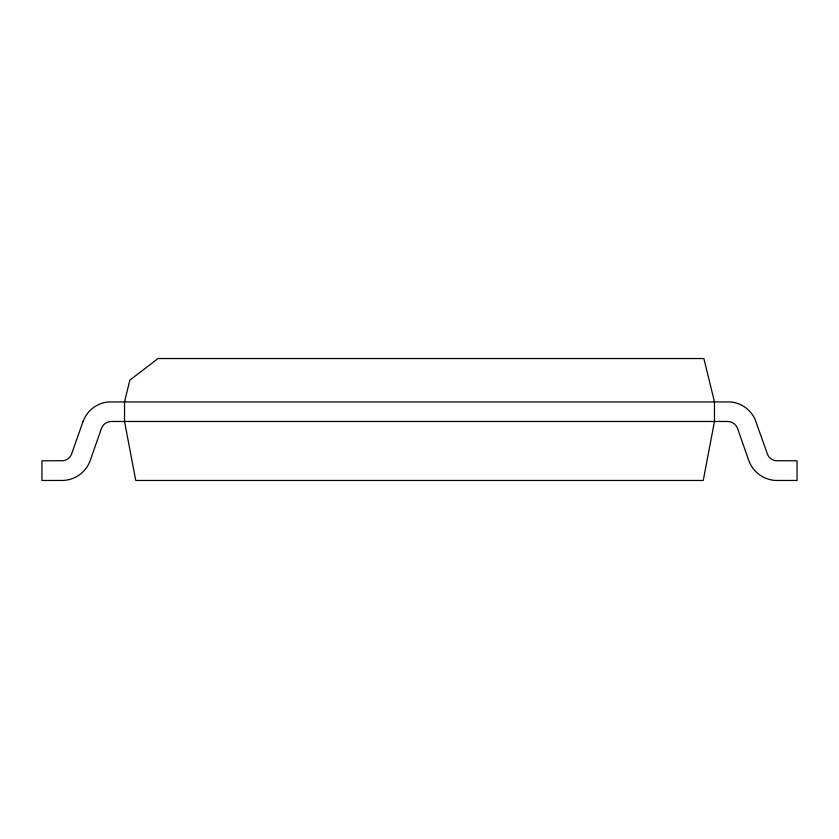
<?xml version="1.0" encoding="UTF-8"?>
<svg xmlns="http://www.w3.org/2000/svg" width="839" height="839" viewBox="0 0 839 839"><rect width="100%" height="100%" fill="white"/><g stroke="black" fill="none" stroke-linecap="round" stroke-linejoin="round"><path stroke-width="1.26" d="M714.461 421.472L703.25 480.464L135.75 480.464L124.539 421.472L124.539 401.797L129.846 380.172L158.047 358.536L703.848 358.536L714.461 401.797L714.461 421.472M83.051 421.493L71.284 454.864A10.351 10.351 0 0 1 62.988 460.716L41.95 460.8L41.95 480.464L61.929 480.464A30.047 30.047 0 0 0 90.234 460.485L101.446 428.467A10.446 10.446 0 0 1 111.304 421.472L727.696 421.472A10.446 10.446 0 0 1 737.554 428.467L748.766 460.485A30.047 30.047 0 0 0 777.071 480.464L797.05 480.464L797.05 460.8L776.012 460.716A10.351 10.351 0 0 1 767.716 454.864L754.964 419.091A30.141 30.141 0 0 0 730.79 401.933L108.21 401.933A30.141 30.141 0 0 0 84.036 419.091L83.051 421.493"/></g></svg>
